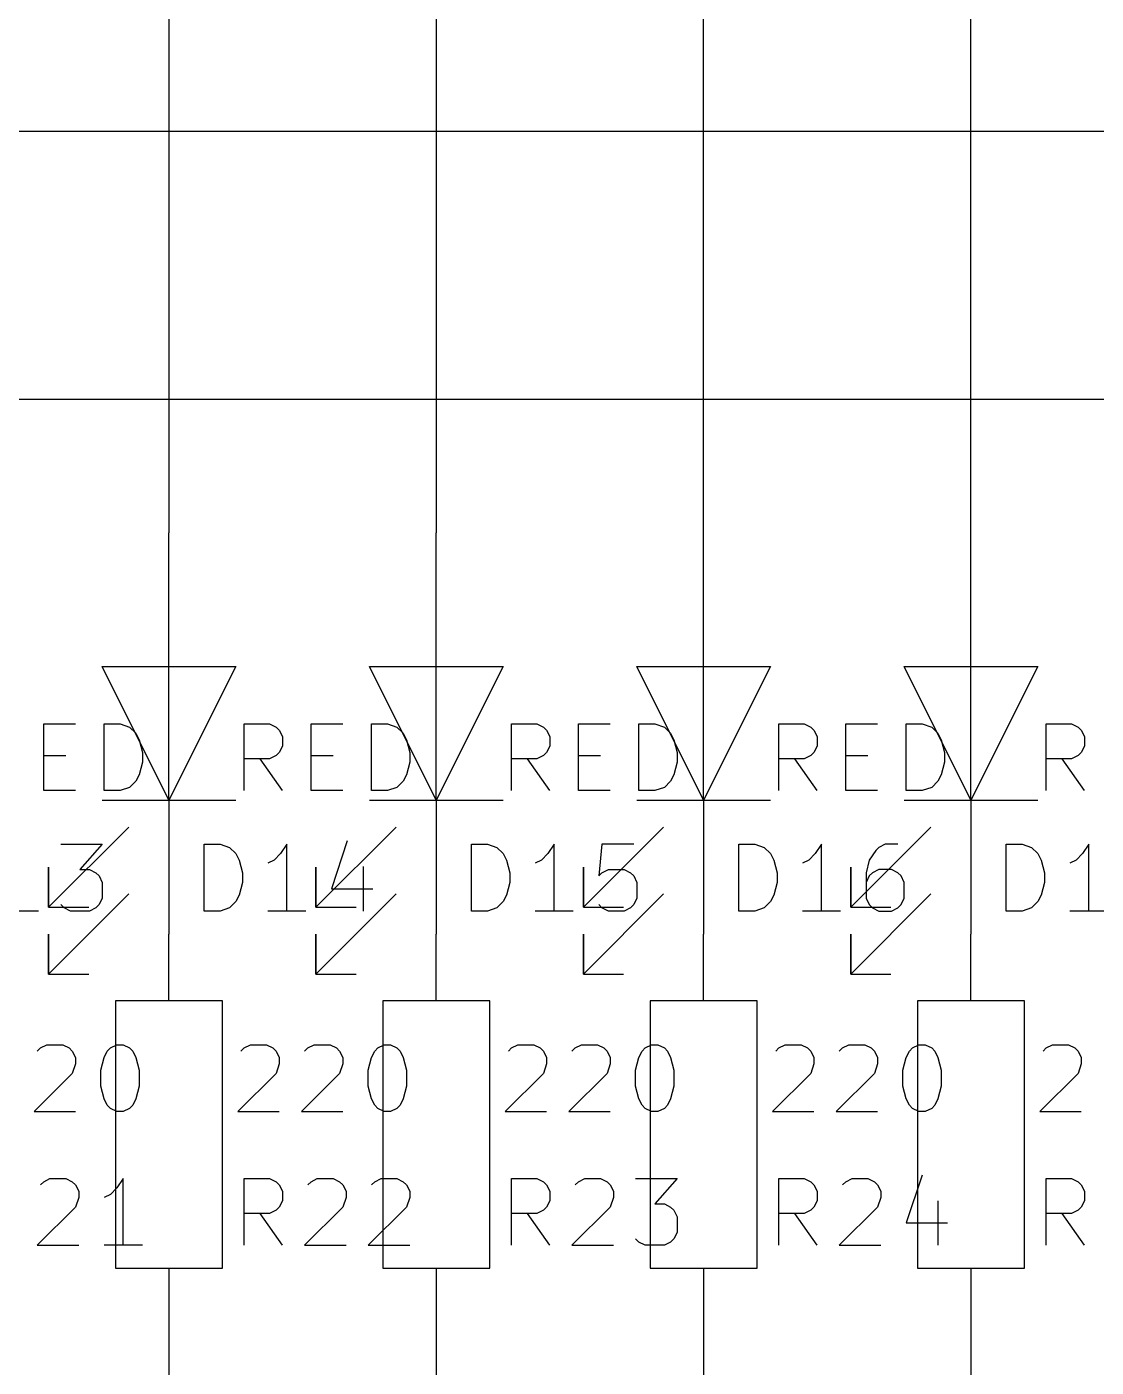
# Model space of a CAD drawing. Extents: x 0.4 to 11.3, y -7.9 to -0.4.
# Drawn here: x 4.544 to 5.344, y -6.924 to -5.922 of the extents above; entities that cross this region are included whole.
import ezdxf

# ---------------------------------------------------------------- set-up
doc = ezdxf.new("R2010")
doc.units = 0
doc.header["$MEASUREMENT"] = 0
for name, color, linetype in [('CYAN2', 4, 'CONTINUOUS'), ('GREEN3', 91, 'CONTINUOUS'), ('RED2', 1, 'CONTINUOUS')]:
    doc.layers.add(name, color=color, linetype=linetype)

msp = doc.modelspace()

# ---------------------------------------------------------------- linework, layer by layer
at = {"layer": 'CYAN2', "linetype": 'CONTINUOUS'}
for p, q in [((4.5563, -6.4928), (4.5563, -6.4428)), ((4.5563, -6.4428), (4.5801, -6.4428)), ((4.5563, -6.4928), (4.5563, -6.4428)), ((4.5563, -6.4428), (4.5801, -6.4428)), ((4.6015, -6.4928), (4.6015, -6.4428)), ((4.6015, -6.4428), (4.6134, -6.4428)), ((4.6015, -6.4928), (4.6015, -6.4428)), ((4.6015, -6.4428), (4.6134, -6.4428)), ((4.6134, -6.4428), (4.6206, -6.4452)), ((4.6134, -6.4428), (4.6206, -6.4452)), ((4.7063, -6.4928), (4.7063, -6.4428)), ((4.7063, -6.4428), (4.7253, -6.4428)), ((4.7063, -6.4928), (4.7063, -6.4428)), ((4.7063, -6.4428), (4.7253, -6.4428)), ((4.7253, -6.4428), (4.7301, -6.4452)), ((4.7253, -6.4428), (4.7301, -6.4452)), ((4.7563, -6.4928), (4.7563, -6.4428)), ((4.7563, -6.4428), (4.7801, -6.4428)), ((4.7563, -6.4928), (4.7563, -6.4428)), ((4.7563, -6.4428), (4.7801, -6.4428)), ((4.8015, -6.4928), (4.8015, -6.4428)), ((4.8015, -6.4428), (4.8134, -6.4428)), ((4.8015, -6.4928), (4.8015, -6.4428)), ((4.8015, -6.4428), (4.8134, -6.4428)), ((4.8134, -6.4428), (4.8206, -6.4452)), ((4.8134, -6.4428), (4.8206, -6.4452)), ((4.9063, -6.4928), (4.9063, -6.4428)), ((4.9063, -6.4428), (4.9253, -6.4428)), ((4.9063, -6.4928), (4.9063, -6.4428)), ((4.9063, -6.4428), (4.9253, -6.4428)), ((4.9253, -6.4428), (4.9301, -6.4452)), ((4.9253, -6.4428), (4.9301, -6.4452)), ((4.9563, -6.4928), (4.9563, -6.4428)), ((4.9563, -6.4428), (4.9801, -6.4428)), ((4.9563, -6.4928), (4.9563, -6.4428)), ((4.9563, -6.4428), (4.9801, -6.4428)), ((5.0015, -6.4928), (5.0015, -6.4428)), ((5.0015, -6.4428), (5.0134, -6.4428)), ((5.0015, -6.4928), (5.0015, -6.4428)), ((5.0015, -6.4428), (5.0134, -6.4428)), ((5.0134, -6.4428), (5.0206, -6.4452)), ((5.0134, -6.4428), (5.0206, -6.4452)), ((5.1063, -6.4928), (5.1063, -6.4428)), ((5.1063, -6.4428), (5.1253, -6.4428)), ((5.1063, -6.4928), (5.1063, -6.4428)), ((5.1063, -6.4428), (5.1253, -6.4428)), ((5.1253, -6.4428), (5.1301, -6.4452)), ((5.1253, -6.4428), (5.1301, -6.4452)), ((5.1563, -6.4928), (5.1563, -6.4428)), ((5.1563, -6.4428), (5.1801, -6.4428)), ((5.1563, -6.4928), (5.1563, -6.4428)), ((5.1563, -6.4428), (5.1801, -6.4428)), ((5.2015, -6.4928), (5.2015, -6.4428)), ((5.2015, -6.4428), (5.2134, -6.4428)), ((5.2015, -6.4928), (5.2015, -6.4428)), ((5.2015, -6.4428), (5.2134, -6.4428)), ((5.2134, -6.4428), (5.2206, -6.4452)), ((5.2134, -6.4428), (5.2206, -6.4452)), ((5.3063, -6.4928), (5.3063, -6.4428)), ((5.3063, -6.4428), (5.3253, -6.4428)), ((5.3063, -6.4928), (5.3063, -6.4428)), ((5.3063, -6.4428), (5.3253, -6.4428)), ((5.3253, -6.4428), (5.3301, -6.4452)), ((5.3253, -6.4428), (5.3301, -6.4452)), ((4.6206, -6.4452), (4.6253, -6.4499)), ((4.6206, -6.4452), (4.6253, -6.4499)), ((4.6253, -6.4499), (4.6277, -6.4547)), ((4.6253, -6.4499), (4.6277, -6.4547)), ((4.6277, -6.4547), (4.6301, -6.4642)), ((4.6277, -6.4547), (4.6301, -6.4642)), ((4.7301, -6.4452), (4.7325, -6.4476)), ((4.7301, -6.4452), (4.7325, -6.4476)), ((4.7325, -6.4476), (4.7349, -6.4523)), ((4.7325, -6.4476), (4.7349, -6.4523)), ((4.7349, -6.4523), (4.7349, -6.4595)), ((4.7349, -6.4523), (4.7349, -6.4595)), ((4.8206, -6.4452), (4.8253, -6.4499)), ((4.8206, -6.4452), (4.8253, -6.4499)), ((4.8253, -6.4499), (4.8277, -6.4547)), ((4.8253, -6.4499), (4.8277, -6.4547)), ((4.8277, -6.4547), (4.8301, -6.4642)), ((4.8277, -6.4547), (4.8301, -6.4642)), ((4.9301, -6.4452), (4.9325, -6.4476)), ((4.9301, -6.4452), (4.9325, -6.4476)), ((4.9325, -6.4476), (4.9349, -6.4523)), ((4.9325, -6.4476), (4.9349, -6.4523)), ((4.9349, -6.4523), (4.9349, -6.4595)), ((4.9349, -6.4523), (4.9349, -6.4595)), ((5.0206, -6.4452), (5.0253, -6.4499)), ((5.0206, -6.4452), (5.0253, -6.4499)), ((5.0253, -6.4499), (5.0277, -6.4547)), ((5.0253, -6.4499), (5.0277, -6.4547)), ((5.0277, -6.4547), (5.0301, -6.4642)), ((5.0277, -6.4547), (5.0301, -6.4642)), ((5.1301, -6.4452), (5.1325, -6.4476)), ((5.1301, -6.4452), (5.1325, -6.4476)), ((5.1325, -6.4476), (5.1349, -6.4523)), ((5.1325, -6.4476), (5.1349, -6.4523)), ((5.1349, -6.4523), (5.1349, -6.4595)), ((5.1349, -6.4523), (5.1349, -6.4595)), ((5.2206, -6.4452), (5.2253, -6.4499)), ((5.2206, -6.4452), (5.2253, -6.4499)), ((5.2253, -6.4499), (5.2277, -6.4547)), ((5.2253, -6.4499), (5.2277, -6.4547)), ((5.2277, -6.4547), (5.2301, -6.4642)), ((5.2277, -6.4547), (5.2301, -6.4642)), ((5.3301, -6.4452), (5.3325, -6.4476)), ((5.3301, -6.4452), (5.3325, -6.4476)), ((5.3325, -6.4476), (5.3349, -6.4523)), ((5.3325, -6.4476), (5.3349, -6.4523)), ((5.3349, -6.4523), (5.3349, -6.4595)), ((5.3349, -6.4523), (5.3349, -6.4595)), ((4.6301, -6.4642), (4.6301, -6.4714)), ((4.6301, -6.4642), (4.6301, -6.4714)), ((4.7325, -6.4642), (4.7301, -6.4666)), ((4.7325, -6.4642), (4.7301, -6.4666)), ((4.7349, -6.4595), (4.7325, -6.4642)), ((4.7349, -6.4595), (4.7325, -6.4642)), ((4.8301, -6.4642), (4.8301, -6.4714)), ((4.8301, -6.4642), (4.8301, -6.4714)), ((4.9325, -6.4642), (4.9301, -6.4666)), ((4.9325, -6.4642), (4.9301, -6.4666)), ((4.9349, -6.4595), (4.9325, -6.4642)), ((4.9349, -6.4595), (4.9325, -6.4642)), ((5.0301, -6.4642), (5.0301, -6.4714)), ((5.0301, -6.4642), (5.0301, -6.4714)), ((5.1325, -6.4642), (5.1301, -6.4666)), ((5.1325, -6.4642), (5.1301, -6.4666)), ((5.1349, -6.4595), (5.1325, -6.4642)), ((5.1349, -6.4595), (5.1325, -6.4642)), ((5.2301, -6.4642), (5.2301, -6.4714)), ((5.2301, -6.4642), (5.2301, -6.4714)), ((5.3325, -6.4642), (5.3301, -6.4666)), ((5.3325, -6.4642), (5.3301, -6.4666)), ((5.3349, -6.4595), (5.3325, -6.4642)), ((5.3349, -6.4595), (5.3325, -6.4642)), ((4.5563, -6.4666), (4.5729, -6.4666)), ((4.5563, -6.4666), (4.5729, -6.4666)), ((4.6301, -6.4714), (4.6277, -6.4809)), ((4.6301, -6.4714), (4.6277, -6.4809)), ((4.7253, -6.469), (4.7063, -6.469)), ((4.7253, -6.469), (4.7063, -6.469)), ((4.7349, -6.4928), (4.7182, -6.469)), ((4.7349, -6.4928), (4.7182, -6.469)), ((4.7301, -6.4666), (4.7253, -6.469)), ((4.7301, -6.4666), (4.7253, -6.469)), ((4.7563, -6.4666), (4.7729, -6.4666)), ((4.7563, -6.4666), (4.7729, -6.4666)), ((4.8301, -6.4714), (4.8277, -6.4809)), ((4.8301, -6.4714), (4.8277, -6.4809)), ((4.9253, -6.469), (4.9063, -6.469)), ((4.9253, -6.469), (4.9063, -6.469)), ((4.9349, -6.4928), (4.9182, -6.469)), ((4.9349, -6.4928), (4.9182, -6.469)), ((4.9301, -6.4666), (4.9253, -6.469)), ((4.9301, -6.4666), (4.9253, -6.469)), ((4.9563, -6.4666), (4.9729, -6.4666)), ((4.9563, -6.4666), (4.9729, -6.4666)), ((5.0301, -6.4714), (5.0277, -6.4809)), ((5.0301, -6.4714), (5.0277, -6.4809)), ((5.1253, -6.469), (5.1063, -6.469)), ((5.1253, -6.469), (5.1063, -6.469)), ((5.1349, -6.4928), (5.1182, -6.469)), ((5.1349, -6.4928), (5.1182, -6.469)), ((5.1301, -6.4666), (5.1253, -6.469)), ((5.1301, -6.4666), (5.1253, -6.469)), ((5.1563, -6.4666), (5.1729, -6.4666)), ((5.1563, -6.4666), (5.1729, -6.4666)), ((5.2301, -6.4714), (5.2277, -6.4809)), ((5.2301, -6.4714), (5.2277, -6.4809)), ((5.3253, -6.469), (5.3063, -6.469)), ((5.3253, -6.469), (5.3063, -6.469)), ((5.3349, -6.4928), (5.3182, -6.469)), ((5.3349, -6.4928), (5.3182, -6.469)), ((5.3301, -6.4666), (5.3253, -6.469)), ((5.3301, -6.4666), (5.3253, -6.469)), ((4.6277, -6.4809), (4.6253, -6.4857)), ((4.6277, -6.4809), (4.6253, -6.4857)), ((4.8277, -6.4809), (4.8253, -6.4857)), ((4.8277, -6.4809), (4.8253, -6.4857)), ((5.0277, -6.4809), (5.0253, -6.4857)), ((5.0277, -6.4809), (5.0253, -6.4857)), ((5.2277, -6.4809), (5.2253, -6.4857)), ((5.2277, -6.4809), (5.2253, -6.4857)), ((4.5801, -6.4928), (4.5563, -6.4928)), ((4.5801, -6.4928), (4.5563, -6.4928)), ((4.6134, -6.4928), (4.6015, -6.4928)), ((4.6134, -6.4928), (4.6015, -6.4928)), ((4.6206, -6.4904), (4.6134, -6.4928)), ((4.6206, -6.4904), (4.6134, -6.4928)), ((4.6253, -6.4857), (4.6206, -6.4904)), ((4.6253, -6.4857), (4.6206, -6.4904)), ((4.7801, -6.4928), (4.7563, -6.4928)), ((4.7801, -6.4928), (4.7563, -6.4928)), ((4.8134, -6.4928), (4.8015, -6.4928)), ((4.8134, -6.4928), (4.8015, -6.4928)), ((4.8206, -6.4904), (4.8134, -6.4928)), ((4.8206, -6.4904), (4.8134, -6.4928)), ((4.8253, -6.4857), (4.8206, -6.4904)), ((4.8253, -6.4857), (4.8206, -6.4904)), ((4.9801, -6.4928), (4.9563, -6.4928)), ((4.9801, -6.4928), (4.9563, -6.4928)), ((5.0134, -6.4928), (5.0015, -6.4928)), ((5.0134, -6.4928), (5.0015, -6.4928)), ((5.0206, -6.4904), (5.0134, -6.4928)), ((5.0206, -6.4904), (5.0134, -6.4928)), ((5.0253, -6.4857), (5.0206, -6.4904)), ((5.0253, -6.4857), (5.0206, -6.4904)), ((5.1801, -6.4928), (5.1563, -6.4928)), ((5.1801, -6.4928), (5.1563, -6.4928)), ((5.2134, -6.4928), (5.2015, -6.4928)), ((5.2134, -6.4928), (5.2015, -6.4928)), ((5.2206, -6.4904), (5.2134, -6.4928)), ((5.2206, -6.4904), (5.2134, -6.4928)), ((5.2253, -6.4857), (5.2206, -6.4904)), ((5.2253, -6.4857), (5.2206, -6.4904)), ((4.5691, -6.5328), (4.6001, -6.5328)), ((4.5691, -6.5328), (4.6001, -6.5328)), ((4.6001, -6.5328), (4.5834, -6.5518)), ((4.6001, -6.5328), (4.5834, -6.5518)), ((4.6763, -6.5828), (4.6763, -6.5328)), ((4.6763, -6.5328), (4.6882, -6.5328)), ((4.6763, -6.5828), (4.6763, -6.5328)), ((4.6763, -6.5328), (4.6882, -6.5328)), ((4.6882, -6.5328), (4.6953, -6.5352)), ((4.6882, -6.5328), (4.6953, -6.5352)), ((4.6953, -6.5352), (4.7001, -6.5399)), ((4.6953, -6.5352), (4.7001, -6.5399)), ((4.7382, -6.5328), (4.7334, -6.5399)), ((4.7382, -6.5328), (4.7334, -6.5399)), ((4.7382, -6.5828), (4.7382, -6.5328)), ((4.7382, -6.5828), (4.7382, -6.5328)), ((4.7834, -6.5304), (4.7715, -6.5661)), ((4.7834, -6.5304), (4.7715, -6.5661)), ((4.8763, -6.5828), (4.8763, -6.5328)), ((4.8763, -6.5328), (4.8882, -6.5328)), ((4.8763, -6.5828), (4.8763, -6.5328)), ((4.8763, -6.5328), (4.8882, -6.5328)), ((4.8882, -6.5328), (4.8953, -6.5352)), ((4.8882, -6.5328), (4.8953, -6.5352)), ((4.8953, -6.5352), (4.9001, -6.5399)), ((4.8953, -6.5352), (4.9001, -6.5399)), ((4.9382, -6.5328), (4.9334, -6.5399)), ((4.9382, -6.5328), (4.9334, -6.5399)), ((4.9382, -6.5828), (4.9382, -6.5328)), ((4.9382, -6.5828), (4.9382, -6.5328)), ((4.9739, -6.5328), (4.9715, -6.5566)), ((4.9739, -6.5328), (4.9715, -6.5566)), ((4.9977, -6.5328), (4.9739, -6.5328)), ((4.9977, -6.5328), (4.9739, -6.5328)), ((5.0763, -6.5828), (5.0763, -6.5328)), ((5.0763, -6.5328), (5.0882, -6.5328)), ((5.0763, -6.5828), (5.0763, -6.5328)), ((5.0763, -6.5328), (5.0882, -6.5328)), ((5.0882, -6.5328), (5.0953, -6.5352)), ((5.0882, -6.5328), (5.0953, -6.5352)), ((5.0953, -6.5352), (5.1001, -6.5399)), ((5.0953, -6.5352), (5.1001, -6.5399)), ((5.1382, -6.5328), (5.1334, -6.5399)), ((5.1382, -6.5328), (5.1334, -6.5399)), ((5.1382, -6.5828), (5.1382, -6.5328)), ((5.1382, -6.5828), (5.1382, -6.5328)), ((5.181, -6.5352), (5.1787, -6.5376)), ((5.181, -6.5352), (5.1787, -6.5376)), ((5.1858, -6.5328), (5.181, -6.5352)), ((5.1858, -6.5328), (5.181, -6.5352)), ((5.1953, -6.5328), (5.1858, -6.5328)), ((5.1953, -6.5328), (5.1858, -6.5328)), ((5.2763, -6.5828), (5.2763, -6.5328)), ((5.2763, -6.5328), (5.2882, -6.5328)), ((5.2763, -6.5828), (5.2763, -6.5328)), ((5.2763, -6.5328), (5.2882, -6.5328)), ((5.2882, -6.5328), (5.2953, -6.5352)), ((5.2882, -6.5328), (5.2953, -6.5352)), ((5.2953, -6.5352), (5.3001, -6.5399)), ((5.2953, -6.5352), (5.3001, -6.5399)), ((5.3382, -6.5328), (5.3334, -6.5399)), ((5.3382, -6.5328), (5.3334, -6.5399)), ((5.3382, -6.5828), (5.3382, -6.5328)), ((5.3382, -6.5828), (5.3382, -6.5328)), ((4.7001, -6.5399), (4.7025, -6.5447)), ((4.7001, -6.5399), (4.7025, -6.5447)), ((4.7025, -6.5447), (4.7049, -6.5542)), ((4.7025, -6.5447), (4.7049, -6.5542)), ((4.7287, -6.5447), (4.7239, -6.5471)), ((4.7287, -6.5447), (4.7239, -6.5471)), ((4.7334, -6.5399), (4.7287, -6.5447)), ((4.7334, -6.5399), (4.7287, -6.5447)), ((4.9001, -6.5399), (4.9025, -6.5447)), ((4.9001, -6.5399), (4.9025, -6.5447)), ((4.9025, -6.5447), (4.9049, -6.5542)), ((4.9025, -6.5447), (4.9049, -6.5542)), ((4.9287, -6.5447), (4.9239, -6.5471)), ((4.9287, -6.5447), (4.9239, -6.5471)), ((4.9334, -6.5399), (4.9287, -6.5447)), ((4.9334, -6.5399), (4.9287, -6.5447)), ((5.1001, -6.5399), (5.1025, -6.5447)), ((5.1001, -6.5399), (5.1025, -6.5447)), ((5.1025, -6.5447), (5.1049, -6.5542)), ((5.1025, -6.5447), (5.1049, -6.5542)), ((5.1287, -6.5447), (5.1239, -6.5471)), ((5.1287, -6.5447), (5.1239, -6.5471)), ((5.1334, -6.5399), (5.1287, -6.5447)), ((5.1334, -6.5399), (5.1287, -6.5447)), ((5.1739, -6.5447), (5.1715, -6.5542)), ((5.1739, -6.5447), (5.1715, -6.5542)), ((5.1787, -6.5376), (5.1739, -6.5447)), ((5.1787, -6.5376), (5.1739, -6.5447)), ((5.3001, -6.5399), (5.3025, -6.5447)), ((5.3001, -6.5399), (5.3025, -6.5447)), ((5.3025, -6.5447), (5.3049, -6.5542)), ((5.3025, -6.5447), (5.3049, -6.5542)), ((5.3287, -6.5447), (5.3239, -6.5471)), ((5.3287, -6.5447), (5.3239, -6.5471)), ((5.3334, -6.5399), (5.3287, -6.5447)), ((5.3334, -6.5399), (5.3287, -6.5447)), ((4.5834, -6.5518), (4.5906, -6.5518)), ((4.5834, -6.5518), (4.5906, -6.5518)), ((4.5906, -6.5518), (4.5953, -6.5542)), ((4.5906, -6.5518), (4.5953, -6.5542)), ((4.5953, -6.5542), (4.5977, -6.5566)), ((4.5953, -6.5542), (4.5977, -6.5566)), ((4.7049, -6.5542), (4.7049, -6.5614)), ((4.7049, -6.5542), (4.7049, -6.5614)), ((4.7953, -6.5495), (4.7953, -6.5828)), ((4.7953, -6.5495), (4.7953, -6.5828)), ((4.9049, -6.5542), (4.9049, -6.5614)), ((4.9049, -6.5542), (4.9049, -6.5614)), ((4.9715, -6.5566), (4.9739, -6.5542)), ((4.9715, -6.5566), (4.9739, -6.5542)), ((4.9739, -6.5542), (4.9787, -6.5518)), ((4.9739, -6.5542), (4.9787, -6.5518)), ((4.9787, -6.5518), (4.9906, -6.5518)), ((4.9787, -6.5518), (4.9906, -6.5518)), ((4.9906, -6.5518), (4.9953, -6.5542)), ((4.9906, -6.5518), (4.9953, -6.5542)), ((4.9953, -6.5542), (4.9977, -6.5566)), ((4.9953, -6.5542), (4.9977, -6.5566)), ((5.1049, -6.5542), (5.1049, -6.5614)), ((5.1049, -6.5542), (5.1049, -6.5614)), ((5.1715, -6.5542), (5.1715, -6.5733)), ((5.1715, -6.5542), (5.1715, -6.5733)), ((5.1763, -6.5542), (5.1739, -6.5566)), ((5.1763, -6.5542), (5.1739, -6.5566)), ((5.181, -6.5518), (5.1763, -6.5542)), ((5.181, -6.5518), (5.1763, -6.5542)), ((5.1906, -6.5518), (5.181, -6.5518)), ((5.1906, -6.5518), (5.181, -6.5518)), ((5.1953, -6.5542), (5.1906, -6.5518)), ((5.1953, -6.5542), (5.1906, -6.5518)), ((5.1977, -6.5566), (5.1953, -6.5542)), ((5.1977, -6.5566), (5.1953, -6.5542)), ((5.3049, -6.5542), (5.3049, -6.5614)), ((5.3049, -6.5542), (5.3049, -6.5614)), ((4.5977, -6.5566), (4.6001, -6.5614)), ((4.5977, -6.5566), (4.6001, -6.5614)), ((4.6001, -6.5614), (4.6001, -6.5733)), ((4.6001, -6.5614), (4.6001, -6.5733)), ((4.7049, -6.5614), (4.7025, -6.5709)), ((4.7049, -6.5614), (4.7025, -6.5709)), ((4.9049, -6.5614), (4.9025, -6.5709)), ((4.9049, -6.5614), (4.9025, -6.5709)), ((4.9977, -6.5566), (5.0001, -6.5614)), ((4.9977, -6.5566), (5.0001, -6.5614)), ((5.0001, -6.5614), (5.0001, -6.5733)), ((5.0001, -6.5614), (5.0001, -6.5733)), ((5.1049, -6.5614), (5.1025, -6.5709)), ((5.1049, -6.5614), (5.1025, -6.5709)), ((5.1739, -6.5566), (5.1715, -6.5614)), ((5.1739, -6.5566), (5.1715, -6.5614)), ((5.2001, -6.5614), (5.1977, -6.5566)), ((5.2001, -6.5614), (5.1977, -6.5566)), ((5.2001, -6.5733), (5.2001, -6.5614)), ((5.2001, -6.5733), (5.2001, -6.5614)), ((5.3049, -6.5614), (5.3025, -6.5709)), ((5.3049, -6.5614), (5.3025, -6.5709)), ((4.6001, -6.5733), (4.5977, -6.578)), ((4.6001, -6.5733), (4.5977, -6.578)), ((4.7025, -6.5709), (4.7001, -6.5757)), ((4.7025, -6.5709), (4.7001, -6.5757)), ((4.7715, -6.5661), (4.8025, -6.5661)), ((4.7715, -6.5661), (4.8025, -6.5661)), ((4.9025, -6.5709), (4.9001, -6.5757)), ((4.9025, -6.5709), (4.9001, -6.5757)), ((5.0001, -6.5733), (4.9977, -6.578)), ((5.0001, -6.5733), (4.9977, -6.578)), ((5.1025, -6.5709), (5.1001, -6.5757)), ((5.1025, -6.5709), (5.1001, -6.5757)), ((5.1715, -6.5733), (5.1739, -6.578)), ((5.1715, -6.5733), (5.1739, -6.578)), ((5.1977, -6.578), (5.2001, -6.5733)), ((5.1977, -6.578), (5.2001, -6.5733)), ((5.3025, -6.5709), (5.3001, -6.5757)), ((5.3025, -6.5709), (5.3001, -6.5757)), ((4.5525, -6.5828), (4.5239, -6.5828)), ((4.5525, -6.5828), (4.5239, -6.5828)), ((4.5715, -6.5804), (4.5691, -6.578)), ((4.5715, -6.5804), (4.5691, -6.578)), ((4.5763, -6.5828), (4.5715, -6.5804)), ((4.5763, -6.5828), (4.5715, -6.5804)), ((4.5906, -6.5828), (4.5763, -6.5828)), ((4.5906, -6.5828), (4.5763, -6.5828)), ((4.5953, -6.5804), (4.5906, -6.5828)), ((4.5953, -6.5804), (4.5906, -6.5828)), ((4.5977, -6.578), (4.5953, -6.5804)), ((4.5977, -6.578), (4.5953, -6.5804)), ((4.6882, -6.5828), (4.6763, -6.5828)), ((4.6882, -6.5828), (4.6763, -6.5828)), ((4.6953, -6.5804), (4.6882, -6.5828)), ((4.6953, -6.5804), (4.6882, -6.5828)), ((4.7001, -6.5757), (4.6953, -6.5804)), ((4.7001, -6.5757), (4.6953, -6.5804)), ((4.7525, -6.5828), (4.7239, -6.5828)), ((4.7525, -6.5828), (4.7239, -6.5828)), ((4.8882, -6.5828), (4.8763, -6.5828)), ((4.8882, -6.5828), (4.8763, -6.5828)), ((4.8953, -6.5804), (4.8882, -6.5828)), ((4.8953, -6.5804), (4.8882, -6.5828)), ((4.9001, -6.5757), (4.8953, -6.5804)), ((4.9001, -6.5757), (4.8953, -6.5804)), ((4.9525, -6.5828), (4.9239, -6.5828)), ((4.9525, -6.5828), (4.9239, -6.5828)), ((4.9739, -6.5804), (4.9715, -6.578)), ((4.9739, -6.5804), (4.9715, -6.578)), ((4.9787, -6.5828), (4.9739, -6.5804)), ((4.9787, -6.5828), (4.9739, -6.5804)), ((4.9906, -6.5828), (4.9787, -6.5828)), ((4.9906, -6.5828), (4.9787, -6.5828)), ((4.9953, -6.5804), (4.9906, -6.5828)), ((4.9953, -6.5804), (4.9906, -6.5828)), ((4.9977, -6.578), (4.9953, -6.5804)), ((4.9977, -6.578), (4.9953, -6.5804)), ((5.0882, -6.5828), (5.0763, -6.5828)), ((5.0882, -6.5828), (5.0763, -6.5828)), ((5.0953, -6.5804), (5.0882, -6.5828)), ((5.0953, -6.5804), (5.0882, -6.5828)), ((5.1001, -6.5757), (5.0953, -6.5804)), ((5.1001, -6.5757), (5.0953, -6.5804)), ((5.1525, -6.5828), (5.1239, -6.5828)), ((5.1525, -6.5828), (5.1239, -6.5828)), ((5.1739, -6.578), (5.1763, -6.5804)), ((5.1739, -6.578), (5.1763, -6.5804)), ((5.1763, -6.5804), (5.181, -6.5828)), ((5.1763, -6.5804), (5.181, -6.5828)), ((5.181, -6.5828), (5.1906, -6.5828)), ((5.181, -6.5828), (5.1906, -6.5828)), ((5.1906, -6.5828), (5.1953, -6.5804)), ((5.1906, -6.5828), (5.1953, -6.5804)), ((5.1953, -6.5804), (5.1977, -6.578)), ((5.1953, -6.5804), (5.1977, -6.578)), ((5.2882, -6.5828), (5.2763, -6.5828)), ((5.2882, -6.5828), (5.2763, -6.5828)), ((5.2953, -6.5804), (5.2882, -6.5828)), ((5.2953, -6.5804), (5.2882, -6.5828)), ((5.3001, -6.5757), (5.2953, -6.5804)), ((5.3001, -6.5757), (5.2953, -6.5804)), ((5.3525, -6.5828), (5.3239, -6.5828)), ((5.3525, -6.5828), (5.3239, -6.5828)), ((4.5515, -6.6876), (4.5539, -6.6852)), ((4.5515, -6.6876), (4.5539, -6.6852)), ((4.5539, -6.6852), (4.5587, -6.6828)), ((4.5539, -6.6852), (4.5587, -6.6828)), ((4.5587, -6.6828), (4.5706, -6.6828)), ((4.5587, -6.6828), (4.5706, -6.6828)), ((4.5706, -6.6828), (4.5753, -6.6852)), ((4.5706, -6.6828), (4.5753, -6.6852)), ((4.5753, -6.6852), (4.5777, -6.6876)), ((4.5753, -6.6852), (4.5777, -6.6876)), ((4.6039, -6.6876), (4.6063, -6.6852)), ((4.6039, -6.6876), (4.6063, -6.6852)), ((4.6063, -6.6852), (4.611, -6.6828)), ((4.6063, -6.6852), (4.611, -6.6828)), ((4.611, -6.6828), (4.6158, -6.6828)), ((4.611, -6.6828), (4.6158, -6.6828)), ((4.6158, -6.6828), (4.6206, -6.6852)), ((4.6158, -6.6828), (4.6206, -6.6852)), ((4.6206, -6.6852), (4.6229, -6.6876)), ((4.6206, -6.6852), (4.6229, -6.6876)), ((4.7039, -6.6876), (4.7063, -6.6852)), ((4.7039, -6.6876), (4.7063, -6.6852)), ((4.7063, -6.6852), (4.711, -6.6828)), ((4.7063, -6.6852), (4.711, -6.6828)), ((4.711, -6.6828), (4.7229, -6.6828)), ((4.711, -6.6828), (4.7229, -6.6828)), ((4.7229, -6.6828), (4.7277, -6.6852)), ((4.7229, -6.6828), (4.7277, -6.6852)), ((4.7277, -6.6852), (4.7301, -6.6876)), ((4.7277, -6.6852), (4.7301, -6.6876)), ((4.7515, -6.6876), (4.7539, -6.6852)), ((4.7515, -6.6876), (4.7539, -6.6852)), ((4.7539, -6.6852), (4.7587, -6.6828)), ((4.7539, -6.6852), (4.7587, -6.6828)), ((4.7587, -6.6828), (4.7706, -6.6828)), ((4.7587, -6.6828), (4.7706, -6.6828)), ((4.7706, -6.6828), (4.7753, -6.6852)), ((4.7706, -6.6828), (4.7753, -6.6852)), ((4.7753, -6.6852), (4.7777, -6.6876)), ((4.7753, -6.6852), (4.7777, -6.6876)), ((4.8039, -6.6876), (4.8063, -6.6852)), ((4.8039, -6.6876), (4.8063, -6.6852)), ((4.8063, -6.6852), (4.811, -6.6828)), ((4.8063, -6.6852), (4.811, -6.6828)), ((4.811, -6.6828), (4.8158, -6.6828)), ((4.811, -6.6828), (4.8158, -6.6828)), ((4.8158, -6.6828), (4.8206, -6.6852)), ((4.8158, -6.6828), (4.8206, -6.6852)), ((4.8206, -6.6852), (4.8229, -6.6876)), ((4.8206, -6.6852), (4.8229, -6.6876)), ((4.9039, -6.6876), (4.9063, -6.6852)), ((4.9039, -6.6876), (4.9063, -6.6852)), ((4.9063, -6.6852), (4.911, -6.6828)), ((4.9063, -6.6852), (4.911, -6.6828)), ((4.911, -6.6828), (4.9229, -6.6828)), ((4.911, -6.6828), (4.9229, -6.6828)), ((4.9229, -6.6828), (4.9277, -6.6852)), ((4.9229, -6.6828), (4.9277, -6.6852)), ((4.9277, -6.6852), (4.9301, -6.6876)), ((4.9277, -6.6852), (4.9301, -6.6876)), ((4.9515, -6.6876), (4.9539, -6.6852)), ((4.9515, -6.6876), (4.9539, -6.6852)), ((4.9539, -6.6852), (4.9587, -6.6828)), ((4.9539, -6.6852), (4.9587, -6.6828)), ((4.9587, -6.6828), (4.9706, -6.6828)), ((4.9587, -6.6828), (4.9706, -6.6828)), ((4.9706, -6.6828), (4.9753, -6.6852)), ((4.9706, -6.6828), (4.9753, -6.6852)), ((4.9753, -6.6852), (4.9777, -6.6876)), ((4.9753, -6.6852), (4.9777, -6.6876)), ((5.0039, -6.6876), (5.0063, -6.6852)), ((5.0039, -6.6876), (5.0063, -6.6852)), ((5.0063, -6.6852), (5.011, -6.6828)), ((5.0063, -6.6852), (5.011, -6.6828)), ((5.011, -6.6828), (5.0158, -6.6828)), ((5.011, -6.6828), (5.0158, -6.6828)), ((5.0158, -6.6828), (5.0206, -6.6852)), ((5.0158, -6.6828), (5.0206, -6.6852)), ((5.0206, -6.6852), (5.0229, -6.6876)), ((5.0206, -6.6852), (5.0229, -6.6876)), ((5.1039, -6.6876), (5.1063, -6.6852)), ((5.1039, -6.6876), (5.1063, -6.6852)), ((5.1063, -6.6852), (5.111, -6.6828)), ((5.1063, -6.6852), (5.111, -6.6828)), ((5.111, -6.6828), (5.1229, -6.6828)), ((5.111, -6.6828), (5.1229, -6.6828)), ((5.1229, -6.6828), (5.1277, -6.6852)), ((5.1229, -6.6828), (5.1277, -6.6852)), ((5.1277, -6.6852), (5.1301, -6.6876)), ((5.1277, -6.6852), (5.1301, -6.6876)), ((5.1515, -6.6876), (5.1539, -6.6852)), ((5.1515, -6.6876), (5.1539, -6.6852)), ((5.1539, -6.6852), (5.1587, -6.6828)), ((5.1539, -6.6852), (5.1587, -6.6828)), ((5.1587, -6.6828), (5.1706, -6.6828)), ((5.1587, -6.6828), (5.1706, -6.6828)), ((5.1706, -6.6828), (5.1753, -6.6852)), ((5.1706, -6.6828), (5.1753, -6.6852)), ((5.1753, -6.6852), (5.1777, -6.6876)), ((5.1753, -6.6852), (5.1777, -6.6876)), ((5.2039, -6.6876), (5.2063, -6.6852)), ((5.2039, -6.6876), (5.2063, -6.6852)), ((5.2063, -6.6852), (5.211, -6.6828)), ((5.2063, -6.6852), (5.211, -6.6828)), ((5.211, -6.6828), (5.2158, -6.6828)), ((5.211, -6.6828), (5.2158, -6.6828)), ((5.2158, -6.6828), (5.2206, -6.6852)), ((5.2158, -6.6828), (5.2206, -6.6852)), ((5.2206, -6.6852), (5.2229, -6.6876)), ((5.2206, -6.6852), (5.2229, -6.6876)), ((5.3039, -6.6876), (5.3063, -6.6852)), ((5.3039, -6.6876), (5.3063, -6.6852)), ((5.3063, -6.6852), (5.311, -6.6828)), ((5.3063, -6.6852), (5.311, -6.6828)), ((5.311, -6.6828), (5.3229, -6.6828)), ((5.311, -6.6828), (5.3229, -6.6828)), ((5.3229, -6.6828), (5.3277, -6.6852)), ((5.3229, -6.6828), (5.3277, -6.6852)), ((5.3277, -6.6852), (5.3301, -6.6876)), ((5.3277, -6.6852), (5.3301, -6.6876)), ((4.5777, -6.6876), (4.5801, -6.6923)), ((4.5777, -6.6876), (4.5801, -6.6923)), ((4.5801, -6.6923), (4.5801, -6.6971)), ((4.5801, -6.6923), (4.5801, -6.6971)), ((4.5991, -6.7018), (4.6015, -6.6923)), ((4.5991, -6.7018), (4.6015, -6.6923)), ((4.6015, -6.6923), (4.6039, -6.6876)), ((4.6015, -6.6923), (4.6039, -6.6876)), ((4.6229, -6.6876), (4.6253, -6.6923)), ((4.6229, -6.6876), (4.6253, -6.6923)), ((4.6253, -6.6923), (4.6277, -6.7018)), ((4.6253, -6.6923), (4.6277, -6.7018)), ((4.7301, -6.6876), (4.7325, -6.6923)), ((4.7301, -6.6876), (4.7325, -6.6923)), ((4.7325, -6.6923), (4.7325, -6.6971)), ((4.7325, -6.6923), (4.7325, -6.6971)), ((4.7777, -6.6876), (4.7801, -6.6923)), ((4.7777, -6.6876), (4.7801, -6.6923)), ((4.7801, -6.6923), (4.7801, -6.6971)), ((4.7801, -6.6923), (4.7801, -6.6971)), ((4.7991, -6.7018), (4.8015, -6.6923)), ((4.7991, -6.7018), (4.8015, -6.6923)), ((4.8015, -6.6923), (4.8039, -6.6876)), ((4.8015, -6.6923), (4.8039, -6.6876)), ((4.8229, -6.6876), (4.8253, -6.6923)), ((4.8229, -6.6876), (4.8253, -6.6923)), ((4.8253, -6.6923), (4.8277, -6.7018)), ((4.8253, -6.6923), (4.8277, -6.7018)), ((4.9301, -6.6876), (4.9325, -6.6923)), ((4.9301, -6.6876), (4.9325, -6.6923)), ((4.9325, -6.6923), (4.9325, -6.6971)), ((4.9325, -6.6923), (4.9325, -6.6971)), ((4.9777, -6.6876), (4.9801, -6.6923)), ((4.9777, -6.6876), (4.9801, -6.6923)), ((4.9801, -6.6923), (4.9801, -6.6971)), ((4.9801, -6.6923), (4.9801, -6.6971)), ((4.9991, -6.7018), (5.0015, -6.6923)), ((4.9991, -6.7018), (5.0015, -6.6923)), ((5.0015, -6.6923), (5.0039, -6.6876)), ((5.0015, -6.6923), (5.0039, -6.6876)), ((5.0229, -6.6876), (5.0253, -6.6923)), ((5.0229, -6.6876), (5.0253, -6.6923)), ((5.0253, -6.6923), (5.0277, -6.7018)), ((5.0253, -6.6923), (5.0277, -6.7018)), ((5.1301, -6.6876), (5.1325, -6.6923)), ((5.1301, -6.6876), (5.1325, -6.6923)), ((5.1325, -6.6923), (5.1325, -6.6971)), ((5.1325, -6.6923), (5.1325, -6.6971)), ((5.1777, -6.6876), (5.1801, -6.6923)), ((5.1777, -6.6876), (5.1801, -6.6923)), ((5.1801, -6.6923), (5.1801, -6.6971)), ((5.1801, -6.6923), (5.1801, -6.6971)), ((5.1991, -6.7018), (5.2015, -6.6923)), ((5.1991, -6.7018), (5.2015, -6.6923)), ((5.2015, -6.6923), (5.2039, -6.6876)), ((5.2015, -6.6923), (5.2039, -6.6876)), ((5.2229, -6.6876), (5.2253, -6.6923)), ((5.2229, -6.6876), (5.2253, -6.6923)), ((5.2253, -6.6923), (5.2277, -6.7018)), ((5.2253, -6.6923), (5.2277, -6.7018)), ((5.3301, -6.6876), (5.3325, -6.6923)), ((5.3301, -6.6876), (5.3325, -6.6923)), ((5.3325, -6.6923), (5.3325, -6.6971)), ((5.3325, -6.6923), (5.3325, -6.6971)), ((4.5777, -6.7042), (4.5491, -6.7328)), ((4.5777, -6.7042), (4.5491, -6.7328)), ((4.5801, -6.6971), (4.5777, -6.7042)), ((4.5801, -6.6971), (4.5777, -6.7042)), ((4.5991, -6.7138), (4.5991, -6.7018)), ((4.5991, -6.7138), (4.5991, -6.7018)), ((4.6277, -6.7018), (4.6277, -6.7138)), ((4.6277, -6.7018), (4.6277, -6.7138)), ((4.7301, -6.7042), (4.7015, -6.7328)), ((4.7301, -6.7042), (4.7015, -6.7328)), ((4.7325, -6.6971), (4.7301, -6.7042)), ((4.7325, -6.6971), (4.7301, -6.7042)), ((4.7777, -6.7042), (4.7491, -6.7328)), ((4.7777, -6.7042), (4.7491, -6.7328)), ((4.7801, -6.6971), (4.7777, -6.7042)), ((4.7801, -6.6971), (4.7777, -6.7042)), ((4.7991, -6.7138), (4.7991, -6.7018)), ((4.7991, -6.7138), (4.7991, -6.7018)), ((4.8277, -6.7018), (4.8277, -6.7138)), ((4.8277, -6.7018), (4.8277, -6.7138)), ((4.9301, -6.7042), (4.9015, -6.7328)), ((4.9301, -6.7042), (4.9015, -6.7328)), ((4.9325, -6.6971), (4.9301, -6.7042)), ((4.9325, -6.6971), (4.9301, -6.7042)), ((4.9777, -6.7042), (4.9491, -6.7328)), ((4.9777, -6.7042), (4.9491, -6.7328)), ((4.9801, -6.6971), (4.9777, -6.7042)), ((4.9801, -6.6971), (4.9777, -6.7042)), ((4.9991, -6.7138), (4.9991, -6.7018)), ((4.9991, -6.7138), (4.9991, -6.7018)), ((5.0277, -6.7018), (5.0277, -6.7138)), ((5.0277, -6.7018), (5.0277, -6.7138)), ((5.1301, -6.7042), (5.1015, -6.7328)), ((5.1301, -6.7042), (5.1015, -6.7328)), ((5.1325, -6.6971), (5.1301, -6.7042)), ((5.1325, -6.6971), (5.1301, -6.7042)), ((5.1777, -6.7042), (5.1491, -6.7328)), ((5.1777, -6.7042), (5.1491, -6.7328)), ((5.1801, -6.6971), (5.1777, -6.7042)), ((5.1801, -6.6971), (5.1777, -6.7042)), ((5.1991, -6.7138), (5.1991, -6.7018)), ((5.1991, -6.7138), (5.1991, -6.7018)), ((5.2277, -6.7018), (5.2277, -6.7138)), ((5.2277, -6.7018), (5.2277, -6.7138)), ((5.3301, -6.7042), (5.3015, -6.7328)), ((5.3301, -6.7042), (5.3015, -6.7328)), ((5.3325, -6.6971), (5.3301, -6.7042)), ((5.3325, -6.6971), (5.3301, -6.7042)), ((4.6015, -6.7233), (4.5991, -6.7138)), ((4.6015, -6.7233), (4.5991, -6.7138)), ((4.6277, -6.7138), (4.6253, -6.7233)), ((4.6277, -6.7138), (4.6253, -6.7233)), ((4.8015, -6.7233), (4.7991, -6.7138)), ((4.8015, -6.7233), (4.7991, -6.7138)), ((4.8277, -6.7138), (4.8253, -6.7233)), ((4.8277, -6.7138), (4.8253, -6.7233)), ((5.0015, -6.7233), (4.9991, -6.7138)), ((5.0015, -6.7233), (4.9991, -6.7138)), ((5.0277, -6.7138), (5.0253, -6.7233)), ((5.0277, -6.7138), (5.0253, -6.7233)), ((5.2015, -6.7233), (5.1991, -6.7138)), ((5.2015, -6.7233), (5.1991, -6.7138)), ((5.2277, -6.7138), (5.2253, -6.7233)), ((5.2277, -6.7138), (5.2253, -6.7233)), ((4.6039, -6.728), (4.6015, -6.7233)), ((4.6039, -6.728), (4.6015, -6.7233)), ((4.6253, -6.7233), (4.6229, -6.728)), ((4.6253, -6.7233), (4.6229, -6.728)), ((4.8039, -6.728), (4.8015, -6.7233)), ((4.8039, -6.728), (4.8015, -6.7233)), ((4.8253, -6.7233), (4.8229, -6.728)), ((4.8253, -6.7233), (4.8229, -6.728)), ((5.0039, -6.728), (5.0015, -6.7233)), ((5.0039, -6.728), (5.0015, -6.7233)), ((5.0253, -6.7233), (5.0229, -6.728)), ((5.0253, -6.7233), (5.0229, -6.728)), ((5.2039, -6.728), (5.2015, -6.7233)), ((5.2039, -6.728), (5.2015, -6.7233)), ((5.2253, -6.7233), (5.2229, -6.728)), ((5.2253, -6.7233), (5.2229, -6.728)), ((4.5491, -6.7328), (4.5801, -6.7328)), ((4.5491, -6.7328), (4.5801, -6.7328)), ((4.6063, -6.7304), (4.6039, -6.728)), ((4.6063, -6.7304), (4.6039, -6.728)), ((4.611, -6.7328), (4.6063, -6.7304)), ((4.611, -6.7328), (4.6063, -6.7304)), ((4.6158, -6.7328), (4.611, -6.7328)), ((4.6158, -6.7328), (4.611, -6.7328)), ((4.6206, -6.7304), (4.6158, -6.7328)), ((4.6206, -6.7304), (4.6158, -6.7328)), ((4.6229, -6.728), (4.6206, -6.7304)), ((4.6229, -6.728), (4.6206, -6.7304)), ((4.7015, -6.7328), (4.7325, -6.7328)), ((4.7015, -6.7328), (4.7325, -6.7328)), ((4.7491, -6.7328), (4.7801, -6.7328)), ((4.7491, -6.7328), (4.7801, -6.7328)), ((4.8063, -6.7304), (4.8039, -6.728)), ((4.8063, -6.7304), (4.8039, -6.728)), ((4.811, -6.7328), (4.8063, -6.7304)), ((4.811, -6.7328), (4.8063, -6.7304)), ((4.8158, -6.7328), (4.811, -6.7328)), ((4.8158, -6.7328), (4.811, -6.7328)), ((4.8206, -6.7304), (4.8158, -6.7328)), ((4.8206, -6.7304), (4.8158, -6.7328)), ((4.8229, -6.728), (4.8206, -6.7304)), ((4.8229, -6.728), (4.8206, -6.7304)), ((4.9015, -6.7328), (4.9325, -6.7328)), ((4.9015, -6.7328), (4.9325, -6.7328)), ((4.9491, -6.7328), (4.9801, -6.7328)), ((4.9491, -6.7328), (4.9801, -6.7328)), ((5.0063, -6.7304), (5.0039, -6.728)), ((5.0063, -6.7304), (5.0039, -6.728)), ((5.011, -6.7328), (5.0063, -6.7304)), ((5.011, -6.7328), (5.0063, -6.7304)), ((5.0158, -6.7328), (5.011, -6.7328)), ((5.0158, -6.7328), (5.011, -6.7328)), ((5.0206, -6.7304), (5.0158, -6.7328)), ((5.0206, -6.7304), (5.0158, -6.7328)), ((5.0229, -6.728), (5.0206, -6.7304)), ((5.0229, -6.728), (5.0206, -6.7304)), ((5.1015, -6.7328), (5.1325, -6.7328)), ((5.1015, -6.7328), (5.1325, -6.7328)), ((5.1491, -6.7328), (5.1801, -6.7328)), ((5.1491, -6.7328), (5.1801, -6.7328)), ((5.2063, -6.7304), (5.2039, -6.728)), ((5.2063, -6.7304), (5.2039, -6.728)), ((5.211, -6.7328), (5.2063, -6.7304)), ((5.211, -6.7328), (5.2063, -6.7304)), ((5.2158, -6.7328), (5.211, -6.7328)), ((5.2158, -6.7328), (5.211, -6.7328)), ((5.2206, -6.7304), (5.2158, -6.7328)), ((5.2206, -6.7304), (5.2158, -6.7328)), ((5.2229, -6.728), (5.2206, -6.7304)), ((5.2229, -6.728), (5.2206, -6.7304)), ((5.3015, -6.7328), (5.3325, -6.7328)), ((5.3015, -6.7328), (5.3325, -6.7328)), ((4.5539, -6.7876), (4.5563, -6.7852)), ((4.5539, -6.7876), (4.5563, -6.7852)), ((4.5563, -6.7852), (4.561, -6.7828)), ((4.5563, -6.7852), (4.561, -6.7828)), ((4.561, -6.7828), (4.5729, -6.7828)), ((4.561, -6.7828), (4.5729, -6.7828)), ((4.5729, -6.7828), (4.5777, -6.7852)), ((4.5729, -6.7828), (4.5777, -6.7852)), ((4.5777, -6.7852), (4.5801, -6.7876)), ((4.5777, -6.7852), (4.5801, -6.7876)), ((4.6158, -6.7828), (4.611, -6.7899)), ((4.6158, -6.7828), (4.611, -6.7899)), ((4.6158, -6.8328), (4.6158, -6.7828)), ((4.6158, -6.8328), (4.6158, -6.7828)), ((4.7063, -6.8328), (4.7063, -6.7828)), ((4.7063, -6.7828), (4.7253, -6.7828)), ((4.7063, -6.8328), (4.7063, -6.7828)), ((4.7063, -6.7828), (4.7253, -6.7828)), ((4.7253, -6.7828), (4.7301, -6.7852)), ((4.7253, -6.7828), (4.7301, -6.7852)), ((4.7301, -6.7852), (4.7325, -6.7876)), ((4.7301, -6.7852), (4.7325, -6.7876)), ((4.7539, -6.7876), (4.7563, -6.7852)), ((4.7539, -6.7876), (4.7563, -6.7852)), ((4.7563, -6.7852), (4.761, -6.7828)), ((4.7563, -6.7852), (4.761, -6.7828)), ((4.761, -6.7828), (4.7729, -6.7828)), ((4.761, -6.7828), (4.7729, -6.7828)), ((4.7729, -6.7828), (4.7777, -6.7852)), ((4.7729, -6.7828), (4.7777, -6.7852)), ((4.7777, -6.7852), (4.7801, -6.7876)), ((4.7777, -6.7852), (4.7801, -6.7876)), ((4.8015, -6.7876), (4.8039, -6.7852)), ((4.8015, -6.7876), (4.8039, -6.7852)), ((4.8039, -6.7852), (4.8087, -6.7828)), ((4.8039, -6.7852), (4.8087, -6.7828)), ((4.8087, -6.7828), (4.8206, -6.7828)), ((4.8087, -6.7828), (4.8206, -6.7828)), ((4.8206, -6.7828), (4.8253, -6.7852)), ((4.8206, -6.7828), (4.8253, -6.7852)), ((4.8253, -6.7852), (4.8277, -6.7876)), ((4.8253, -6.7852), (4.8277, -6.7876)), ((4.9063, -6.8328), (4.9063, -6.7828)), ((4.9063, -6.7828), (4.9253, -6.7828)), ((4.9063, -6.8328), (4.9063, -6.7828)), ((4.9063, -6.7828), (4.9253, -6.7828)), ((4.9253, -6.7828), (4.9301, -6.7852)), ((4.9253, -6.7828), (4.9301, -6.7852)), ((4.9301, -6.7852), (4.9325, -6.7876)), ((4.9301, -6.7852), (4.9325, -6.7876)), ((4.9539, -6.7876), (4.9563, -6.7852)), ((4.9539, -6.7876), (4.9563, -6.7852)), ((4.9563, -6.7852), (4.961, -6.7828)), ((4.9563, -6.7852), (4.961, -6.7828)), ((4.961, -6.7828), (4.9729, -6.7828)), ((4.961, -6.7828), (4.9729, -6.7828)), ((4.9729, -6.7828), (4.9777, -6.7852)), ((4.9729, -6.7828), (4.9777, -6.7852)), ((4.9777, -6.7852), (4.9801, -6.7876)), ((4.9777, -6.7852), (4.9801, -6.7876)), ((4.9991, -6.7828), (5.0301, -6.7828)), ((4.9991, -6.7828), (5.0301, -6.7828)), ((5.0301, -6.7828), (5.0134, -6.8018)), ((5.0301, -6.7828), (5.0134, -6.8018)), ((5.1063, -6.8328), (5.1063, -6.7828)), ((5.1063, -6.7828), (5.1253, -6.7828)), ((5.1063, -6.8328), (5.1063, -6.7828)), ((5.1063, -6.7828), (5.1253, -6.7828)), ((5.1253, -6.7828), (5.1301, -6.7852)), ((5.1253, -6.7828), (5.1301, -6.7852)), ((5.1301, -6.7852), (5.1325, -6.7876)), ((5.1301, -6.7852), (5.1325, -6.7876)), ((5.1539, -6.7876), (5.1563, -6.7852)), ((5.1539, -6.7876), (5.1563, -6.7852)), ((5.1563, -6.7852), (5.161, -6.7828)), ((5.1563, -6.7852), (5.161, -6.7828)), ((5.161, -6.7828), (5.1729, -6.7828)), ((5.161, -6.7828), (5.1729, -6.7828)), ((5.1729, -6.7828), (5.1777, -6.7852)), ((5.1729, -6.7828), (5.1777, -6.7852)), ((5.1777, -6.7852), (5.1801, -6.7876)), ((5.1777, -6.7852), (5.1801, -6.7876)), ((5.2134, -6.7804), (5.2015, -6.8161)), ((5.2134, -6.7804), (5.2015, -6.8161)), ((5.3063, -6.8328), (5.3063, -6.7828)), ((5.3063, -6.7828), (5.3253, -6.7828)), ((5.3063, -6.8328), (5.3063, -6.7828)), ((5.3063, -6.7828), (5.3253, -6.7828)), ((5.3253, -6.7828), (5.3301, -6.7852)), ((5.3253, -6.7828), (5.3301, -6.7852)), ((5.3301, -6.7852), (5.3325, -6.7876)), ((5.3301, -6.7852), (5.3325, -6.7876)), ((4.5801, -6.7876), (4.5825, -6.7923)), ((4.5801, -6.7876), (4.5825, -6.7923)), ((4.5825, -6.7923), (4.5825, -6.7971)), ((4.5825, -6.7923), (4.5825, -6.7971)), ((4.6063, -6.7947), (4.6015, -6.7971)), ((4.6063, -6.7947), (4.6015, -6.7971)), ((4.611, -6.7899), (4.6063, -6.7947)), ((4.611, -6.7899), (4.6063, -6.7947)), ((4.7325, -6.7876), (4.7349, -6.7923)), ((4.7325, -6.7876), (4.7349, -6.7923)), ((4.7349, -6.7923), (4.7349, -6.7995)), ((4.7349, -6.7923), (4.7349, -6.7995)), ((4.7801, -6.7876), (4.7825, -6.7923)), ((4.7801, -6.7876), (4.7825, -6.7923)), ((4.7825, -6.7923), (4.7825, -6.7971)), ((4.7825, -6.7923), (4.7825, -6.7971)), ((4.8277, -6.7876), (4.8301, -6.7923)), ((4.8277, -6.7876), (4.8301, -6.7923)), ((4.8301, -6.7923), (4.8301, -6.7971)), ((4.8301, -6.7923), (4.8301, -6.7971)), ((4.9325, -6.7876), (4.9349, -6.7923)), ((4.9325, -6.7876), (4.9349, -6.7923)), ((4.9349, -6.7923), (4.9349, -6.7995)), ((4.9349, -6.7923), (4.9349, -6.7995)), ((4.9801, -6.7876), (4.9825, -6.7923)), ((4.9801, -6.7876), (4.9825, -6.7923)), ((4.9825, -6.7923), (4.9825, -6.7971)), ((4.9825, -6.7923), (4.9825, -6.7971)), ((5.1325, -6.7876), (5.1349, -6.7923)), ((5.1325, -6.7876), (5.1349, -6.7923)), ((5.1349, -6.7923), (5.1349, -6.7995)), ((5.1349, -6.7923), (5.1349, -6.7995)), ((5.1801, -6.7876), (5.1825, -6.7923)), ((5.1801, -6.7876), (5.1825, -6.7923)), ((5.1825, -6.7923), (5.1825, -6.7971)), ((5.1825, -6.7923), (5.1825, -6.7971)), ((5.3325, -6.7876), (5.3349, -6.7923)), ((5.3325, -6.7876), (5.3349, -6.7923)), ((5.3349, -6.7923), (5.3349, -6.7995)), ((5.3349, -6.7923), (5.3349, -6.7995)), ((4.5801, -6.8042), (4.5515, -6.8328)), ((4.5801, -6.8042), (4.5515, -6.8328)), ((4.5825, -6.7971), (4.5801, -6.8042)), ((4.5825, -6.7971), (4.5801, -6.8042)), ((4.7325, -6.8042), (4.7301, -6.8066)), ((4.7325, -6.8042), (4.7301, -6.8066)), ((4.7349, -6.7995), (4.7325, -6.8042)), ((4.7349, -6.7995), (4.7325, -6.8042)), ((4.7801, -6.8042), (4.7515, -6.8328)), ((4.7801, -6.8042), (4.7515, -6.8328)), ((4.7825, -6.7971), (4.7801, -6.8042)), ((4.7825, -6.7971), (4.7801, -6.8042)), ((4.8277, -6.8042), (4.7991, -6.8328)), ((4.8277, -6.8042), (4.7991, -6.8328)), ((4.8301, -6.7971), (4.8277, -6.8042)), ((4.8301, -6.7971), (4.8277, -6.8042)), ((4.9325, -6.8042), (4.9301, -6.8066)), ((4.9325, -6.8042), (4.9301, -6.8066)), ((4.9349, -6.7995), (4.9325, -6.8042)), ((4.9349, -6.7995), (4.9325, -6.8042)), ((4.9801, -6.8042), (4.9515, -6.8328)), ((4.9801, -6.8042), (4.9515, -6.8328)), ((4.9825, -6.7971), (4.9801, -6.8042)), ((4.9825, -6.7971), (4.9801, -6.8042)), ((5.0134, -6.8018), (5.0206, -6.8018)), ((5.0134, -6.8018), (5.0206, -6.8018)), ((5.0206, -6.8018), (5.0253, -6.8042)), ((5.0206, -6.8018), (5.0253, -6.8042)), ((5.0253, -6.8042), (5.0277, -6.8066)), ((5.0253, -6.8042), (5.0277, -6.8066)), ((5.1325, -6.8042), (5.1301, -6.8066)), ((5.1325, -6.8042), (5.1301, -6.8066)), ((5.1349, -6.7995), (5.1325, -6.8042)), ((5.1349, -6.7995), (5.1325, -6.8042)), ((5.1801, -6.8042), (5.1515, -6.8328)), ((5.1801, -6.8042), (5.1515, -6.8328)), ((5.1825, -6.7971), (5.1801, -6.8042)), ((5.1825, -6.7971), (5.1801, -6.8042)), ((5.2253, -6.7995), (5.2253, -6.8328)), ((5.2253, -6.7995), (5.2253, -6.8328)), ((5.3325, -6.8042), (5.3301, -6.8066)), ((5.3325, -6.8042), (5.3301, -6.8066)), ((5.3349, -6.7995), (5.3325, -6.8042)), ((5.3349, -6.7995), (5.3325, -6.8042)), ((4.7253, -6.809), (4.7063, -6.809)), ((4.7253, -6.809), (4.7063, -6.809)), ((4.7349, -6.8328), (4.7182, -6.809)), ((4.7349, -6.8328), (4.7182, -6.809)), ((4.7301, -6.8066), (4.7253, -6.809)), ((4.7301, -6.8066), (4.7253, -6.809)), ((4.9253, -6.809), (4.9063, -6.809)), ((4.9253, -6.809), (4.9063, -6.809)), ((4.9349, -6.8328), (4.9182, -6.809)), ((4.9349, -6.8328), (4.9182, -6.809)), ((4.9301, -6.8066), (4.9253, -6.809)), ((4.9301, -6.8066), (4.9253, -6.809)), ((5.0277, -6.8066), (5.0301, -6.8114)), ((5.0277, -6.8066), (5.0301, -6.8114)), ((5.0301, -6.8114), (5.0301, -6.8233)), ((5.0301, -6.8114), (5.0301, -6.8233)), ((5.1253, -6.809), (5.1063, -6.809)), ((5.1253, -6.809), (5.1063, -6.809)), ((5.1349, -6.8328), (5.1182, -6.809)), ((5.1349, -6.8328), (5.1182, -6.809)), ((5.1301, -6.8066), (5.1253, -6.809)), ((5.1301, -6.8066), (5.1253, -6.809)), ((5.3253, -6.809), (5.3063, -6.809)), ((5.3253, -6.809), (5.3063, -6.809)), ((5.3349, -6.8328), (5.3182, -6.809)), ((5.3349, -6.8328), (5.3182, -6.809)), ((5.3301, -6.8066), (5.3253, -6.809)), ((5.3301, -6.8066), (5.3253, -6.809)), ((5.0301, -6.8233), (5.0277, -6.828)), ((5.0301, -6.8233), (5.0277, -6.828)), ((5.2015, -6.8161), (5.2325, -6.8161)), ((5.2015, -6.8161), (5.2325, -6.8161)), ((4.5515, -6.8328), (4.5825, -6.8328)), ((4.5515, -6.8328), (4.5825, -6.8328)), ((4.6301, -6.8328), (4.6015, -6.8328)), ((4.6301, -6.8328), (4.6015, -6.8328)), ((4.7515, -6.8328), (4.7825, -6.8328)), ((4.7515, -6.8328), (4.7825, -6.8328)), ((4.7991, -6.8328), (4.8301, -6.8328)), ((4.7991, -6.8328), (4.8301, -6.8328)), ((4.9515, -6.8328), (4.9825, -6.8328)), ((4.9515, -6.8328), (4.9825, -6.8328)), ((5.0015, -6.8304), (4.9991, -6.828)), ((5.0015, -6.8304), (4.9991, -6.828)), ((5.0063, -6.8328), (5.0015, -6.8304)), ((5.0063, -6.8328), (5.0015, -6.8304)), ((5.0206, -6.8328), (5.0063, -6.8328)), ((5.0206, -6.8328), (5.0063, -6.8328)), ((5.0253, -6.8304), (5.0206, -6.8328)), ((5.0253, -6.8304), (5.0206, -6.8328)), ((5.0277, -6.828), (5.0253, -6.8304)), ((5.0277, -6.828), (5.0253, -6.8304)), ((5.1515, -6.8328), (5.1825, -6.8328)), ((5.1515, -6.8328), (5.1825, -6.8328))]:
    msp.add_line(p, q, dxfattribs=at)
at = {"layer": 'GREEN3', "linetype": 'CONTINUOUS'}
for p, q in [((4.65, -5.2), (4.65, -6.3)), ((4.85, -5.4), (4.85, -6.3)), ((5.05, -6.3), (5.05, -5.6)), ((5.25, -6.3), (5.25, -5.8)), ((5.45, -6), (4.15, -6)), ((4.15, -6.2), (5.65, -6.2)), ((4.65, -6.9), (4.65, -7.2)), ((4.85, -6.9), (4.85, -7.2)), ((5.05, -6.9), (5.05, -7.2)), ((5.25, -6.9), (5.25, -7.2))]:
    msp.add_line(p, q, dxfattribs=at)
at = {"layer": 'RED2', "linetype": 'CONTINUOUS'}
for p, q in [((4.65, -6.4), (4.65, -6.3)), ((4.65, -6.4), (4.65, -6.3)), ((4.85, -6.4), (4.85, -6.3)), ((4.85, -6.4), (4.85, -6.3)), ((5.05, -6.4), (5.05, -6.3)), ((5.05, -6.4), (5.05, -6.3)), ((5.25, -6.4), (5.25, -6.3)), ((5.25, -6.4), (5.25, -6.3)), ((4.6, -6.4), (4.7, -6.4)), ((4.65, -6.5), (4.6, -6.4)), ((4.65, -6.5), (4.65, -6.4)), ((4.7, -6.4), (4.65, -6.5)), ((4.8, -6.4), (4.9, -6.4)), ((4.85, -6.5), (4.8, -6.4)), ((4.85, -6.5), (4.85, -6.4)), ((4.9, -6.4), (4.85, -6.5)), ((5, -6.4), (5.1, -6.4)), ((5.05, -6.5), (5, -6.4)), ((5.05, -6.5), (5.05, -6.4)), ((5.1, -6.4), (5.05, -6.5)), ((5.2, -6.4), (5.3, -6.4)), ((5.25, -6.5), (5.2, -6.4)), ((5.25, -6.5), (5.25, -6.4)), ((5.3, -6.4), (5.25, -6.5)), ((4.6, -6.5), (4.7, -6.5)), ((4.65, -6.5), (4.65, -6.6)), ((4.65, -6.5), (4.65, -6.6)), ((4.8, -6.5), (4.9, -6.5)), ((4.85, -6.5), (4.85, -6.6)), ((4.85, -6.5), (4.85, -6.6)), ((5, -6.5), (5.1, -6.5)), ((5.05, -6.5), (5.05, -6.6)), ((5.05, -6.5), (5.05, -6.6)), ((5.2, -6.5), (5.3, -6.5)), ((5.25, -6.5), (5.25, -6.6)), ((5.25, -6.5), (5.25, -6.6)), ((4.62, -6.52), (4.56, -6.58)), ((4.82, -6.52), (4.76, -6.58)), ((5.02, -6.52), (4.96, -6.58)), ((5.22, -6.52), (5.16, -6.58)), ((4.56, -6.58), (4.56, -6.55)), ((4.56, -6.55), (4.56, -6.58)), ((4.76, -6.58), (4.76, -6.55)), ((4.76, -6.55), (4.76, -6.58)), ((4.96, -6.58), (4.96, -6.55)), ((4.96, -6.55), (4.96, -6.58)), ((5.16, -6.58), (5.16, -6.55)), ((5.16, -6.55), (5.16, -6.58)), ((4.62, -6.57), (4.56, -6.63)), ((4.82, -6.57), (4.76, -6.63)), ((5.02, -6.57), (4.96, -6.63)), ((5.22, -6.57), (5.16, -6.63)), ((4.56, -6.58), (4.59, -6.58)), ((4.76, -6.58), (4.79, -6.58)), ((4.96, -6.58), (4.99, -6.58)), ((5.16, -6.58), (5.19, -6.58)), ((4.56, -6.63), (4.56, -6.6)), ((4.56, -6.6), (4.56, -6.63)), ((4.65, -6.65), (4.65, -6.6)), ((4.65, -6.65), (4.65, -6.6)), ((4.76, -6.63), (4.76, -6.6)), ((4.76, -6.6), (4.76, -6.63)), ((4.85, -6.65), (4.85, -6.6)), ((4.85, -6.65), (4.85, -6.6)), ((4.96, -6.63), (4.96, -6.6)), ((4.96, -6.6), (4.96, -6.63)), ((5.05, -6.65), (5.05, -6.6)), ((5.05, -6.65), (5.05, -6.6)), ((5.16, -6.63), (5.16, -6.6)), ((5.16, -6.6), (5.16, -6.63)), ((5.25, -6.65), (5.25, -6.6)), ((5.25, -6.65), (5.25, -6.6)), ((4.56, -6.63), (4.59, -6.63)), ((4.76, -6.63), (4.79, -6.63)), ((4.96, -6.63), (4.99, -6.63)), ((5.16, -6.63), (5.19, -6.63)), ((4.61, -6.65), (4.61, -6.85)), ((4.69, -6.65), (4.61, -6.65)), ((4.69, -6.85), (4.69, -6.65)), ((4.81, -6.65), (4.81, -6.85)), ((4.89, -6.65), (4.81, -6.65)), ((4.89, -6.85), (4.89, -6.65)), ((5.01, -6.65), (5.01, -6.85)), ((5.09, -6.65), (5.01, -6.65)), ((5.09, -6.85), (5.09, -6.65)), ((5.21, -6.65), (5.21, -6.85)), ((5.29, -6.65), (5.21, -6.65)), ((5.29, -6.85), (5.29, -6.65)), ((4.61, -6.85), (4.69, -6.85)), ((4.65, -6.85), (4.65, -6.9)), ((4.65, -6.85), (4.65, -6.9)), ((4.81, -6.85), (4.89, -6.85)), ((4.85, -6.85), (4.85, -6.9)), ((4.85, -6.85), (4.85, -6.9)), ((5.01, -6.85), (5.09, -6.85)), ((5.05, -6.85), (5.05, -6.9)), ((5.05, -6.85), (5.05, -6.9)), ((5.21, -6.85), (5.29, -6.85)), ((5.25, -6.85), (5.25, -6.9)), ((5.25, -6.85), (5.25, -6.9))]:
    msp.add_line(p, q, dxfattribs=at)

doc.saveas('drawing.dxf')
